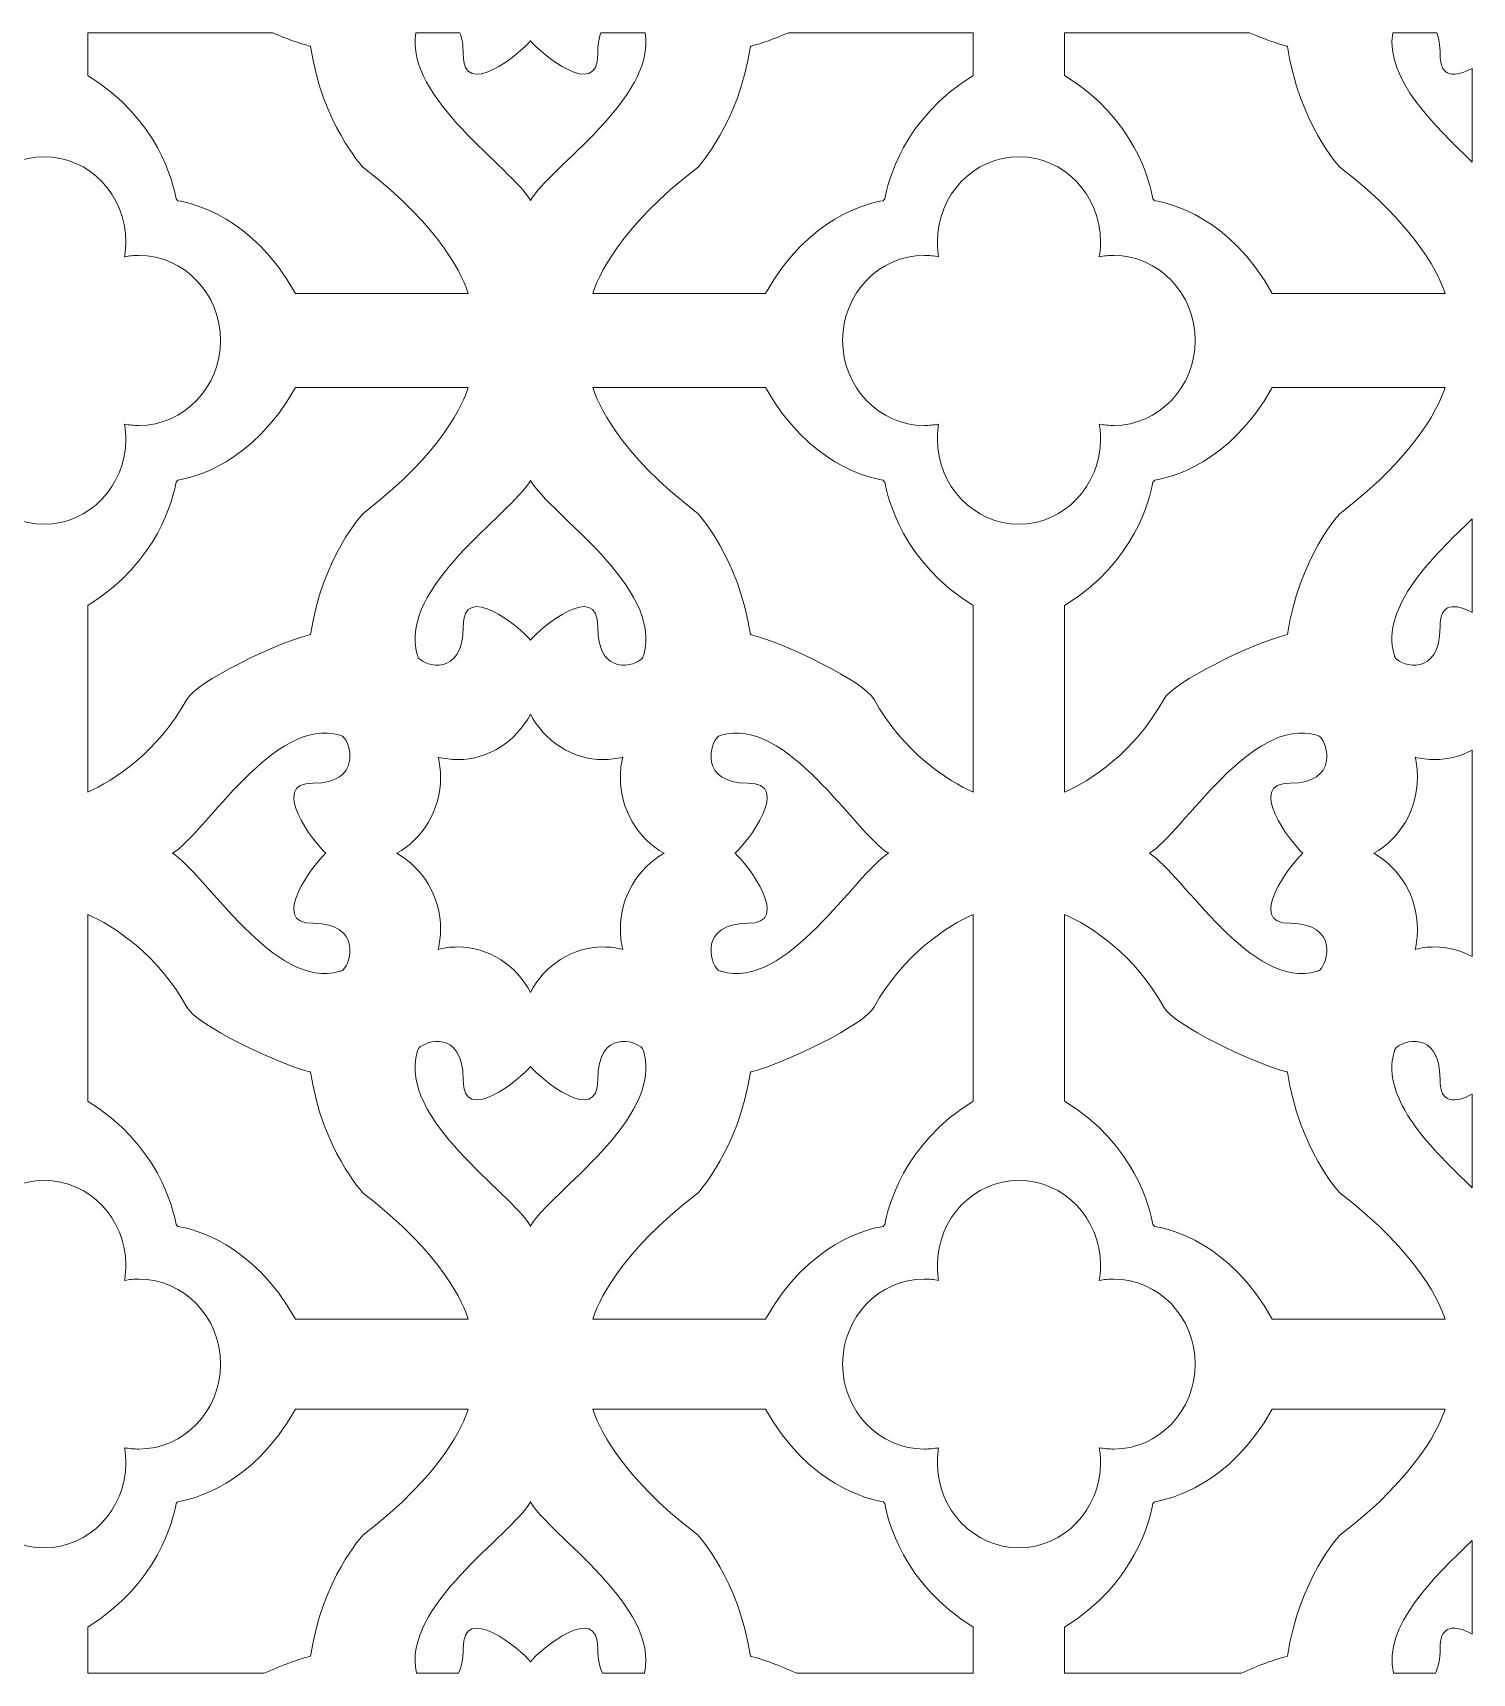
# Model space of a CAD drawing. Header units: millimetres. Extents: x -1200 to 1200, y -590 to 590.
# Drawn here: x 164 to 1200, y -590 to 590 of the extents above; entities that cross this region are included whole.
import ezdxf

# ---------------------------------------------------------------- set-up
doc = ezdxf.new("R2010")
doc.units = ezdxf.units.MM
doc.header["$MEASUREMENT"] = 0
doc.layers.add('Layer 1', color=7, linetype='Continuous')

msp = doc.modelspace()

# ---------------------------------------------------------------- linework, layer by layer
at = {"layer": 'Layer 1', "color": 250, "lineweight": 9}
for points, knots in [([(268.2772, 469.4509), (268.2772, 469.4509), (268.5644, 469.142), (268.5644, 469.142), (278.9137, 467.5434), (322.4291, 457.6772), (353.1294, 402.4922), (353.1294, 402.4922), (477.4464, 402.4922), (477.4464, 402.4922), (474.2874, 412.7042), (459.5977, 449.1335), (401.6797, 493.2975), (401.6797, 493.2975), (372.371, 524.8968), (363.9995, 580.2292), (364.0021, 580.2319), (363.7789, 580.3044), (363.3715, 580.4369), (363.3455, 580.4451), (363.3272, 580.4519), (363.2998, 580.4601), (356.2402, 582.2364), (346.7643, 585.6686), (336.6344, 589.963), (336.6344, 589.963), (203.6613, 589.963), (203.6613, 589.963), (203.6613, 589.963), (203.6613, 559.3161), (203.6613, 559.3161), (254.4452, 528.2948), (265.3362, 481.7096), (267.2669, 470.5384), (267.2669, 470.5384), (267.9248, 469.8307), (267.9248, 469.8307), (267.9248, 469.8307), (268.2772, 469.4509), (268.2772, 469.4509)], [0, 0, 0, 0, 0.076923077, 0.076923077, 0.076923077, 0.153846154, 0.153846154, 0.153846154, 0.230769231, 0.230769231, 0.230769231, 0.307692308, 0.307692308, 0.307692308, 0.384615385, 0.384615385, 0.384615385, 0.461538462, 0.461538462, 0.461538462, 0.538461538, 0.538461538, 0.538461538, 0.615384615, 0.615384615, 0.615384615, 0.692307692, 0.692307692, 0.692307692, 0.769230769, 0.769230769, 0.769230769, 0.846153846, 0.846153846, 0.846153846, 0.923076923, 0.923076923, 0.923076923, 1, 1, 1, 1]), ([(522.2894, 469.3156), (535.9425, 493.2866), (612.4193, 542.5034), (604.8232, 589.963), (604.8232, 589.963), (572.9989, 589.963), (572.9989, 589.963), (571.5851, 586.0853), (570.717, 581.1064), (570.6504, 574.7666), (571.2444, 540.9156), (529.3177, 575.3418), (522.3103, 584.2763), (522.3038, 584.2722), (522.2907, 584.264), (522.2881, 584.2517), (522.2829, 584.264), (522.2712, 584.2722), (522.2659, 584.2763), (515.2598, 575.3418), (473.3318, 540.9156), (473.927, 574.7666), (473.8591, 581.1064), (472.9872, 586.0853), (471.572, 589.963), (471.572, 589.963), (439.7465, 589.963), (439.7465, 589.963), (432.1516, 542.5034), (508.635, 493.2811), (522.2894, 469.3156)], [0, 0, 0, 0, 0.1, 0.1, 0.1, 0.2, 0.2, 0.2, 0.3, 0.3, 0.3, 0.4, 0.4, 0.4, 0.5, 0.5, 0.5, 0.6, 0.6, 0.6, 0.7, 0.7, 0.7, 0.8, 0.8, 0.8, 0.9, 0.9, 0.9, 1, 1, 1, 1]), ([(776.3002, 469.4509), (776.3002, 469.4509), (776.0143, 469.142), (776.0143, 469.142), (765.6652, 467.5434), (722.1484, 457.6772), (691.4481, 402.4922), (691.4481, 402.4922), (567.1324, 402.4922), (567.1324, 402.4922), (570.2901, 412.7042), (584.9798, 449.1335), (642.899, 493.2975), (642.899, 493.2975), (672.2052, 524.8968), (680.578, 580.2292), (680.5754, 580.2319), (680.7986, 580.3044), (681.206, 580.4369), (681.2308, 580.4451), (681.2516, 580.4519), (681.2777, 580.4601), (688.3373, 582.2364), (697.8041, 585.6686), (707.934, 589.963), (707.934, 589.963), (840.9187, 589.963), (840.9187, 589.963), (840.9187, 589.963), (840.9187, 559.3175), (840.9187, 559.3175), (790.1309, 528.2948), (779.24, 481.7096), (777.3106, 470.5384), (777.3106, 470.5384), (776.6527, 469.8307), (776.6527, 469.8307), (776.6527, 469.8307), (776.3002, 469.4509), (776.3002, 469.4509)], [0, 0, 0, 0, 0.076923077, 0.076923077, 0.076923077, 0.153846154, 0.153846154, 0.153846154, 0.230769231, 0.230769231, 0.230769231, 0.307692308, 0.307692308, 0.307692308, 0.384615385, 0.384615385, 0.384615385, 0.461538462, 0.461538462, 0.461538462, 0.538461538, 0.538461538, 0.538461538, 0.615384615, 0.615384615, 0.615384615, 0.692307692, 0.692307692, 0.692307692, 0.769230769, 0.769230769, 0.769230769, 0.846153846, 0.846153846, 0.846153846, 0.923076923, 0.923076923, 0.923076923, 1, 1, 1, 1]), ([(971.2457, 469.4509), (971.2457, 469.4509), (971.5316, 469.142), (971.5316, 469.142), (981.8808, 467.5434), (1025.3949, 457.6772), (1056.0953, 402.4922), (1056.0953, 402.4922), (1180.4123, 402.4922), (1180.4123, 402.4922), (1177.2545, 412.7042), (1162.5649, 449.1335), (1104.6456, 493.2975), (1104.6456, 493.2975), (1075.3382, 524.8968), (1066.9667, 580.2292), (1066.9692, 580.2319), (1066.7447, 580.3044), (1066.3374, 580.4369), (1066.3113, 580.4451), (1066.293, 580.4519), (1066.2669, 580.4601), (1059.206, 582.2364), (1049.7315, 585.6686), (1039.6003, 589.963), (1039.6003, 589.963), (906.6285, 589.963), (906.6285, 589.963), (906.6285, 589.963), (906.6285, 559.3161), (906.6285, 559.3161), (957.4124, 528.2948), (968.3021, 481.7096), (970.2341, 470.5384), (970.2341, 470.5384), (970.8919, 469.8307), (970.8919, 469.8307), (970.8919, 469.8307), (971.2457, 469.4509), (971.2457, 469.4509)], [0, 0, 0, 0, 0.076923077, 0.076923077, 0.076923077, 0.153846154, 0.153846154, 0.153846154, 0.230769231, 0.230769231, 0.230769231, 0.307692308, 0.307692308, 0.307692308, 0.384615385, 0.384615385, 0.384615385, 0.461538462, 0.461538462, 0.461538462, 0.538461538, 0.538461538, 0.538461538, 0.615384615, 0.615384615, 0.615384615, 0.692307692, 0.692307692, 0.692307692, 0.769230769, 0.769230769, 0.769230769, 0.846153846, 0.846153846, 0.846153846, 0.923076923, 0.923076923, 0.923076923, 1, 1, 1, 1]), ([(1199.9397, 564.3551), (1188.007, 558.044), (1176.5796, 556.9797), (1176.8928, 574.7666), (1176.825, 581.1064), (1175.953, 586.0853), (1174.5392, 589.963), (1174.5392, 589.963), (1142.7136, 589.963), (1142.7136, 589.963), (1137.3993, 556.7515), (1173.2508, 522.6751), (1199.9397, 496.9962), (1199.9397, 496.9962), (1199.9397, 564.3551), (1199.9397, 564.3551)], [0, 0, 0, 0, 0.2, 0.2, 0.2, 0.4, 0.4, 0.4, 0.6, 0.6, 0.6, 0.8, 0.8, 0.8, 1, 1, 1, 1]), ([(172.3749, 500.8424), (204.7122, 500.8424), (231.0878, 473.3709), (231.0878, 439.6894), (231.0878, 435.9934), (230.768, 432.374), (230.1609, 428.8557), (233.538, 429.4883), (237.0155, 429.8189), (240.5623, 429.8189), (272.9023, 429.8189), (299.2766, 402.3488), (299.2778, 368.6699), (299.2778, 334.9871), (272.9023, 307.5169), (240.5637, 307.5169), (237.0155, 307.5169), (233.538, 307.8489), (230.1597, 308.4829), (230.768, 304.9645), (231.0865, 301.341), (231.0865, 297.6465), (231.0865, 263.965), (204.7135, 236.4948), (172.3749, 236.4934), (140.0376, 236.4948), (113.662, 263.965), (113.662, 297.6451), (113.662, 301.341), (113.9805, 304.9645), (114.5902, 308.4829), (111.2131, 307.8489), (107.7355, 307.5169), (104.1874, 307.5169), (71.8476, 307.5169), (45.4733, 334.9871), (45.4733, 368.6699), (45.4733, 402.3488), (71.8488, 429.8203), (104.1861, 429.8203), (107.7342, 429.8203), (111.2131, 429.4883), (114.5902, 428.8557), (113.9805, 432.374), (113.662, 435.9934), (113.662, 439.688), (113.6633, 473.3709), (140.0376, 500.8424), (172.3749, 500.8424)], [0, 0, 0, 0, 0.0625, 0.0625, 0.0625, 0.125, 0.125, 0.125, 0.1875, 0.1875, 0.1875, 0.25, 0.25, 0.25, 0.3125, 0.3125, 0.3125, 0.375, 0.375, 0.375, 0.4375, 0.4375, 0.4375, 0.5, 0.5, 0.5, 0.5625, 0.5625, 0.5625, 0.625, 0.625, 0.625, 0.6875, 0.6875, 0.6875, 0.75, 0.75, 0.75, 0.8125, 0.8125, 0.8125, 0.875, 0.875, 0.875, 0.9375, 0.9375, 0.9375, 1, 1, 1, 1]), ([(873.773, 500.8424), (906.1076, 500.8424), (932.4845, 473.3709), (932.4845, 439.6894), (932.4845, 435.9934), (932.166, 432.374), (931.5577, 428.8557), (934.9361, 429.4883), (938.4123, 429.8189), (941.9605, 429.8189), (974.2991, 429.8189), (1000.6733, 402.3488), (1000.6746, 368.6699), (1000.6733, 334.9871), (974.2991, 307.5169), (941.9617, 307.5169), (938.4123, 307.5169), (934.9348, 307.8489), (931.5564, 308.4829), (932.166, 304.9645), (932.4833, 301.341), (932.4833, 297.6465), (932.4845, 263.965), (906.109, 236.4948), (873.773, 236.4934), (841.4344, 236.4948), (815.0601, 263.965), (815.0601, 297.6451), (815.0601, 301.341), (815.3787, 304.9645), (815.9869, 308.4829), (812.6086, 307.8489), (809.131, 307.5169), (805.5842, 307.5169), (773.2456, 307.5169), (746.8701, 334.9871), (746.8701, 368.6699), (746.8701, 402.3488), (773.2456, 429.8203), (805.5829, 429.8203), (809.131, 429.8203), (812.6086, 429.4883), (815.9869, 428.8557), (815.3787, 432.374), (815.0601, 435.9934), (815.0601, 439.688), (815.0614, 473.3709), (841.4344, 500.8424), (873.773, 500.8424)], [0, 0, 0, 0, 0.0625, 0.0625, 0.0625, 0.125, 0.125, 0.125, 0.1875, 0.1875, 0.1875, 0.25, 0.25, 0.25, 0.3125, 0.3125, 0.3125, 0.375, 0.375, 0.375, 0.4375, 0.4375, 0.4375, 0.5, 0.5, 0.5, 0.5625, 0.5625, 0.5625, 0.625, 0.625, 0.625, 0.6875, 0.6875, 0.6875, 0.75, 0.75, 0.75, 0.8125, 0.8125, 0.8125, 0.875, 0.875, 0.875, 0.9375, 0.9375, 0.9375, 1, 1, 1, 1]), ([(268.2772, 267.8904), (268.2772, 267.8904), (268.5644, 268.1978), (268.5644, 268.1978), (278.9137, 269.7965), (322.4291, 279.6628), (353.1294, 334.849), (353.1294, 334.849), (477.4464, 334.849), (477.4464, 334.849), (474.2886, 324.6371), (459.599, 288.2092), (401.6797, 244.0437), (401.6797, 244.0437), (372.371, 212.4432), (363.9995, 157.1093), (364.0021, 157.1079), (363.7789, 157.0355), (363.3715, 156.903), (363.3455, 156.8962), (363.3272, 156.8893), (363.2998, 156.8811), (337.9699, 150.5045), (281.6432, 122.8156), (275.0209, 110.4777), (254.4544, 72.6561), (221.8221, 51.6597), (203.6613, 43.8319), (203.6613, 43.8319), (203.6613, 178.0252), (203.6613, 178.0252), (254.4452, 209.0451), (265.3362, 255.6303), (267.2669, 266.8001), (267.2669, 266.8001), (267.9248, 267.5106), (267.9248, 267.5106), (267.9248, 267.5106), (268.2772, 267.8904), (268.2772, 267.8904)], [0, 0, 0, 0, 0.076923077, 0.076923077, 0.076923077, 0.153846154, 0.153846154, 0.153846154, 0.230769231, 0.230769231, 0.230769231, 0.307692308, 0.307692308, 0.307692308, 0.384615385, 0.384615385, 0.384615385, 0.461538462, 0.461538462, 0.461538462, 0.538461538, 0.538461538, 0.538461538, 0.615384615, 0.615384615, 0.615384615, 0.692307692, 0.692307692, 0.692307692, 0.769230769, 0.769230769, 0.769230769, 0.846153846, 0.846153846, 0.846153846, 0.923076923, 0.923076923, 0.923076923, 1, 1, 1, 1]), ([(776.3002, 267.8904), (776.3002, 267.8904), (776.0143, 268.1978), (776.0143, 268.1978), (765.6652, 269.7965), (722.1471, 279.6628), (691.4481, 334.849), (691.4481, 334.849), (567.1324, 334.849), (567.1324, 334.849), (570.2889, 324.6371), (584.9785, 288.2092), (642.899, 244.0437), (642.899, 244.0437), (672.2052, 212.4432), (680.578, 157.1093), (680.5754, 157.1079), (680.7986, 157.0355), (681.206, 156.903), (681.2308, 156.8962), (681.2516, 156.8893), (681.2777, 156.8811), (706.6063, 150.5045), (762.9343, 122.8156), (769.5552, 110.4777), (790.1244, 72.6548), (822.7541, 51.6583), (840.9187, 43.8319), (840.9187, 43.8319), (840.9187, 178.0238), (840.9187, 178.0238), (790.1309, 209.0451), (779.24, 255.6303), (777.3106, 266.8001), (777.3106, 266.8001), (776.6527, 267.5106), (776.6527, 267.5106), (776.6527, 267.5106), (776.3002, 267.8904), (776.3002, 267.8904)], [0, 0, 0, 0, 0.076923077, 0.076923077, 0.076923077, 0.153846154, 0.153846154, 0.153846154, 0.230769231, 0.230769231, 0.230769231, 0.307692308, 0.307692308, 0.307692308, 0.384615385, 0.384615385, 0.384615385, 0.461538462, 0.461538462, 0.461538462, 0.538461538, 0.538461538, 0.538461538, 0.615384615, 0.615384615, 0.615384615, 0.692307692, 0.692307692, 0.692307692, 0.769230769, 0.769230769, 0.769230769, 0.846153846, 0.846153846, 0.846153846, 0.923076923, 0.923076923, 0.923076923, 1, 1, 1, 1]), ([(971.2457, 267.8904), (971.2457, 267.8904), (971.5316, 268.1978), (971.5316, 268.1978), (981.8808, 269.7965), (1025.3949, 279.6628), (1056.0953, 334.849), (1056.0953, 334.849), (1180.4135, 334.849), (1180.4135, 334.849), (1177.2558, 324.6371), (1162.5674, 288.2092), (1104.6456, 244.0437), (1104.6456, 244.0437), (1075.3382, 212.4432), (1066.9667, 157.1093), (1066.9692, 157.1079), (1066.7447, 157.0355), (1066.3374, 156.903), (1066.3113, 156.8962), (1066.293, 156.8893), (1066.2669, 156.8811), (1040.937, 150.5045), (984.6104, 122.8156), (977.9881, 110.4777), (957.4202, 72.6561), (924.7905, 51.6597), (906.6285, 43.8319), (906.6285, 43.8319), (906.6285, 178.0252), (906.6285, 178.0252), (957.4124, 209.0451), (968.3021, 255.6303), (970.2341, 266.8001), (970.2341, 266.8001), (970.8919, 267.5106), (970.8919, 267.5106), (970.8919, 267.5106), (971.2457, 267.8904), (971.2457, 267.8904)], [0, 0, 0, 0, 0.076923077, 0.076923077, 0.076923077, 0.153846154, 0.153846154, 0.153846154, 0.230769231, 0.230769231, 0.230769231, 0.307692308, 0.307692308, 0.307692308, 0.384615385, 0.384615385, 0.384615385, 0.461538462, 0.461538462, 0.461538462, 0.538461538, 0.538461538, 0.538461538, 0.615384615, 0.615384615, 0.615384615, 0.692307692, 0.692307692, 0.692307692, 0.769230769, 0.769230769, 0.769230769, 0.846153846, 0.846153846, 0.846153846, 0.923076923, 0.923076923, 0.923076923, 1, 1, 1, 1]), ([(522.2881, 268.0243), (536.4007, 243.2499), (617.6487, 191.4973), (603.7788, 142.5907), (603.5334, 141.7244), (603.3677, 140.8732), (602.7842, 140.164), (598.1787, 134.5689), (571.033, 125.9296), (570.6492, 162.5747), (571.2444, 196.4242), (529.315, 161.9994), (522.309, 153.0609), (522.3011, 153.0704), (522.2946, 153.0786), (522.2881, 153.0855), (522.2803, 153.0786), (522.2737, 153.0704), (522.2672, 153.0609), (515.2611, 161.9994), (473.3318, 196.4242), (473.927, 162.5747), (473.5419, 125.9296), (446.3975, 134.5689), (441.792, 140.164), (441.2098, 140.8732), (441.0427, 141.7244), (440.7974, 142.5907), (426.9288, 191.4973), (508.1755, 243.2499), (522.2881, 268.0243)], [0, 0, 0, 0, 0.1, 0.1, 0.1, 0.2, 0.2, 0.2, 0.3, 0.3, 0.3, 0.4, 0.4, 0.4, 0.5, 0.5, 0.5, 0.6, 0.6, 0.6, 0.7, 0.7, 0.7, 0.8, 0.8, 0.8, 0.9, 0.9, 0.9, 1, 1, 1, 1]), ([(1199.9397, 172.9779), (1188.0057, 179.2904), (1176.5809, 180.3602), (1176.8928, 162.5747), (1176.5077, 125.9296), (1149.3646, 134.5689), (1144.7579, 140.164), (1144.177, 140.8732), (1144.0099, 141.7244), (1143.7645, 142.5907), (1133.9231, 177.2942), (1171.9663, 213.4242), (1199.9397, 240.3383), (1199.9397, 240.3383), (1199.9397, 172.9779), (1199.9397, 172.9779)], [0, 0, 0, 0, 0.2, 0.2, 0.2, 0.4, 0.4, 0.4, 0.6, 0.6, 0.6, 0.8, 0.8, 0.8, 1, 1, 1, 1]), ([(264.7213, -0.2419), (288.5096, -14.941), (338.197, -99.5636), (385.1535, -85.1174), (385.9849, -84.8618), (386.8022, -84.6897), (387.4822, -84.0817), (392.8553, -79.2858), (401.1498, -51.0136), (365.9654, -50.6119), (333.4662, -51.2308), (366.5176, -7.5601), (375.0993, -0.2638), (375.0914, -0.257), (375.0836, -0.2501), (375.0757, -0.2419), (375.0836, -0.2351), (375.0914, -0.2269), (375.0993, -0.2187), (366.5176, 7.0775), (333.4662, 50.7483), (365.9654, 50.1293), (401.1498, 50.5297), (392.8553, 78.8019), (387.4822, 83.5977), (386.8022, 84.2057), (385.9849, 84.378), (385.1535, 84.6334), (338.197, 99.0797), (288.5096, 14.4571), (264.7213, -0.2419)], [0, 0, 0, 0, 0.1, 0.1, 0.1, 0.2, 0.2, 0.2, 0.3, 0.3, 0.3, 0.4, 0.4, 0.4, 0.5, 0.5, 0.5, 0.6, 0.6, 0.6, 0.7, 0.7, 0.7, 0.8, 0.8, 0.8, 0.9, 0.9, 0.9, 1, 1, 1, 1]), ([(522.2881, 99.9091), (512.2417, 80.4442), (492.4924, 67.158), (469.8581, 67.158), (465.0608, 67.158), (460.3913, 67.7619), (455.9177, 68.8877), (456.9986, 64.2272), (457.5756, 59.3644), (457.5756, 54.3664), (457.5756, 30.7916), (444.8232, 10.2255), (426.1364, -0.2406), (444.8232, -10.7054), (457.5756, -31.2755), (457.5756, -54.8489), (457.5756, -59.847), (456.9986, -64.7139), (455.9177, -69.3731), (460.3913, -68.2458), (465.0608, -67.6433), (469.8581, -67.6433), (492.4924, -67.6433), (512.2405, -80.9282), (522.2881, -100.3916), (532.337, -80.9282), (552.0838, -67.6433), (574.7168, -67.6433), (579.5154, -67.6433), (584.1835, -68.2431), (588.6571, -69.369), (587.5762, -64.7084), (586.9993, -59.847), (586.9993, -54.8475), (586.9993, -31.2755), (599.753, -10.7054), (618.4398, -0.2406), (599.753, 10.2255), (586.9993, 30.7916), (586.9993, 54.3664), (586.9993, 59.3644), (587.5762, 64.2272), (588.6571, 68.8877), (584.1822, 67.7633), (579.5142, 67.1593), (574.7168, 67.1593), (552.0838, 67.1593), (532.337, 80.4442), (522.2881, 99.9091)], [0, 0, 0, 0, 0.0625, 0.0625, 0.0625, 0.125, 0.125, 0.125, 0.1875, 0.1875, 0.1875, 0.25, 0.25, 0.25, 0.3125, 0.3125, 0.3125, 0.375, 0.375, 0.375, 0.4375, 0.4375, 0.4375, 0.5, 0.5, 0.5, 0.5625, 0.5625, 0.5625, 0.625, 0.625, 0.625, 0.6875, 0.6875, 0.6875, 0.75, 0.75, 0.75, 0.8125, 0.8125, 0.8125, 0.875, 0.875, 0.875, 0.9375, 0.9375, 0.9375, 1, 1, 1, 1]), ([(779.8535, -0.2419), (756.0679, -14.941), (706.3792, -99.5636), (659.424, -85.1174), (658.5912, -84.8618), (657.774, -84.6897), (657.0939, -84.0817), (651.7222, -79.2858), (643.4264, -51.0136), (678.6094, -50.6119), (711.1087, -51.2308), (678.0573, -7.5601), (669.4756, -0.2638), (669.4834, -0.257), (669.4925, -0.2501), (669.4991, -0.2419), (669.4925, -0.2351), (669.4834, -0.2269), (669.4756, -0.2187), (678.0573, 7.0775), (711.1087, 50.7483), (678.6094, 50.1293), (643.4264, 50.5297), (651.7222, 78.8019), (657.0939, 83.5977), (657.774, 84.2057), (658.5912, 84.378), (659.424, 84.6334), (706.3792, 99.0797), (756.0679, 14.4571), (779.8535, -0.2419)], [0, 0, 0, 0, 0.1, 0.1, 0.1, 0.2, 0.2, 0.2, 0.3, 0.3, 0.3, 0.4, 0.4, 0.4, 0.5, 0.5, 0.5, 0.6, 0.6, 0.6, 0.7, 0.7, 0.7, 0.8, 0.8, 0.8, 0.9, 0.9, 0.9, 1, 1, 1, 1]), ([(967.6872, -0.2419), (991.4755, -14.941), (1041.1641, -99.5636), (1088.1193, -85.1174), (1088.9508, -84.8618), (1089.768, -84.6897), (1090.4494, -84.0817), (1095.8211, -79.2858), (1104.1169, -51.0136), (1068.9326, -50.6119), (1036.4321, -51.2308), (1069.4848, -7.5601), (1078.0664, -0.2638), (1078.0586, -0.257), (1078.0507, -0.2501), (1078.0416, -0.2419), (1078.0507, -0.2351), (1078.0586, -0.2269), (1078.0664, -0.2187), (1069.4848, 7.0775), (1036.4321, 50.7483), (1068.9326, 50.1293), (1104.1169, 50.5297), (1095.8211, 78.8019), (1090.4494, 83.5977), (1089.768, 84.2057), (1088.9508, 84.378), (1088.1193, 84.6334), (1041.1641, 99.0797), (991.4755, 14.4571), (967.6872, -0.2419)], [0, 0, 0, 0, 0.1, 0.1, 0.1, 0.2, 0.2, 0.2, 0.3, 0.3, 0.3, 0.4, 0.4, 0.4, 0.5, 0.5, 0.5, 0.6, 0.6, 0.6, 0.7, 0.7, 0.7, 0.8, 0.8, 0.8, 0.9, 0.9, 0.9, 1, 1, 1, 1]), ([(1199.9397, 73.9952), (1191.8005, 69.6256), (1182.5831, 67.158), (1172.8266, 67.158), (1168.0253, 67.158), (1163.3585, 67.7619), (1158.8836, 68.8877), (1159.9645, 64.2272), (1160.5414, 59.3644), (1160.5414, 54.3664), (1160.5414, 30.7916), (1147.7903, 10.2255), (1129.1022, -0.2406), (1147.7903, -10.7054), (1160.5414, -31.2755), (1160.5414, -54.8489), (1160.5414, -59.847), (1159.9658, -64.7139), (1158.8836, -69.3731), (1163.3599, -68.2458), (1168.0253, -67.6433), (1172.8266, -67.6433), (1182.5844, -67.6433), (1191.8005, -70.1177), (1199.9397, -74.4873), (1199.9397, -74.4873), (1199.9397, 73.9952), (1199.9397, 73.9952)], [0, 0, 0, 0, 0.111111111, 0.111111111, 0.111111111, 0.222222222, 0.222222222, 0.222222222, 0.333333333, 0.333333333, 0.333333333, 0.444444444, 0.444444444, 0.444444444, 0.555555556, 0.555555556, 0.555555556, 0.666666667, 0.666666667, 0.666666667, 0.777777778, 0.777777778, 0.777777778, 0.888888889, 0.888888889, 0.888888889, 1, 1, 1, 1]), ([(268.2772, -268.373), (268.2772, -268.373), (268.5644, -268.6818), (268.5644, -268.6818), (278.9137, -270.2804), (322.4291, -280.1453), (353.1294, -335.3303), (353.1294, -335.3303), (477.4464, -335.3303), (477.4464, -335.3303), (474.2874, -325.1182), (459.5977, -288.6904), (401.6797, -244.5264), (401.6797, -244.5264), (372.371, -212.9258), (363.9995, -157.5933), (364.0021, -157.5905), (363.7789, -157.5181), (363.3715, -157.3869), (363.3455, -157.3788), (363.3272, -157.3719), (363.2998, -157.3637), (337.9699, -150.987), (281.6432, -123.2983), (275.0209, -110.9602), (254.4544, -73.1387), (221.8221, -52.1422), (203.6613, -44.3158), (203.6613, -44.3158), (203.6613, -178.5077), (203.6613, -178.5077), (254.4452, -209.5277), (265.3362, -256.1129), (267.2669, -267.284), (267.2669, -267.284), (267.9248, -267.9932), (267.9248, -267.9932), (267.9248, -267.9932), (268.2772, -268.373), (268.2772, -268.373)], [0, 0, 0, 0, 0.076923077, 0.076923077, 0.076923077, 0.153846154, 0.153846154, 0.153846154, 0.230769231, 0.230769231, 0.230769231, 0.307692308, 0.307692308, 0.307692308, 0.384615385, 0.384615385, 0.384615385, 0.461538462, 0.461538462, 0.461538462, 0.538461538, 0.538461538, 0.538461538, 0.615384615, 0.615384615, 0.615384615, 0.692307692, 0.692307692, 0.692307692, 0.769230769, 0.769230769, 0.769230769, 0.846153846, 0.846153846, 0.846153846, 0.923076923, 0.923076923, 0.923076923, 1, 1, 1, 1]), ([(776.3002, -268.373), (776.3002, -268.373), (776.0143, -268.6818), (776.0143, -268.6818), (765.6652, -270.2804), (722.1484, -280.1453), (691.4481, -335.3303), (691.4481, -335.3303), (567.1324, -335.3303), (567.1324, -335.3303), (570.2901, -325.1182), (584.9798, -288.6904), (642.899, -244.5264), (642.899, -244.5264), (672.2052, -212.9258), (680.578, -157.5933), (680.5754, -157.5905), (680.7986, -157.5181), (681.206, -157.3869), (681.2308, -157.3788), (681.2516, -157.3719), (681.2777, -157.3637), (706.6063, -150.987), (762.9343, -123.2983), (769.5552, -110.9602), (790.1244, -73.1373), (822.7541, -52.1408), (840.9187, -44.3158), (840.9187, -44.3158), (840.9187, -178.5064), (840.9187, -178.5064), (790.1309, -209.5277), (779.24, -256.1129), (777.3106, -267.284), (777.3106, -267.284), (776.6527, -267.9932), (776.6527, -267.9932), (776.6527, -267.9932), (776.3002, -268.373), (776.3002, -268.373)], [0, 0, 0, 0, 0.076923077, 0.076923077, 0.076923077, 0.153846154, 0.153846154, 0.153846154, 0.230769231, 0.230769231, 0.230769231, 0.307692308, 0.307692308, 0.307692308, 0.384615385, 0.384615385, 0.384615385, 0.461538462, 0.461538462, 0.461538462, 0.538461538, 0.538461538, 0.538461538, 0.615384615, 0.615384615, 0.615384615, 0.692307692, 0.692307692, 0.692307692, 0.769230769, 0.769230769, 0.769230769, 0.846153846, 0.846153846, 0.846153846, 0.923076923, 0.923076923, 0.923076923, 1, 1, 1, 1]), ([(971.2457, -268.373), (971.2457, -268.373), (971.5316, -268.6818), (971.5316, -268.6818), (981.8808, -270.2804), (1025.3949, -280.1453), (1056.0953, -335.3303), (1056.0953, -335.3303), (1180.4123, -335.3303), (1180.4123, -335.3303), (1177.2545, -325.1182), (1162.5649, -288.6904), (1104.6456, -244.5264), (1104.6456, -244.5264), (1075.3382, -212.9258), (1066.9667, -157.5933), (1066.9692, -157.5905), (1066.7447, -157.5181), (1066.3374, -157.3869), (1066.3113, -157.3788), (1066.293, -157.3719), (1066.2669, -157.3637), (1040.937, -150.987), (984.6104, -123.2983), (977.9881, -110.9602), (957.4202, -73.1387), (924.7905, -52.1422), (906.6285, -44.3158), (906.6285, -44.3158), (906.6285, -178.5077), (906.6285, -178.5077), (957.4124, -209.5277), (968.3021, -256.1129), (970.2341, -267.284), (970.2341, -267.284), (970.8919, -267.9932), (970.8919, -267.9932), (970.8919, -267.9932), (971.2457, -268.373), (971.2457, -268.373)], [0, 0, 0, 0, 0.076923077, 0.076923077, 0.076923077, 0.153846154, 0.153846154, 0.153846154, 0.230769231, 0.230769231, 0.230769231, 0.307692308, 0.307692308, 0.307692308, 0.384615385, 0.384615385, 0.384615385, 0.461538462, 0.461538462, 0.461538462, 0.538461538, 0.538461538, 0.538461538, 0.615384615, 0.615384615, 0.615384615, 0.692307692, 0.692307692, 0.692307692, 0.769230769, 0.769230769, 0.769230769, 0.846153846, 0.846153846, 0.846153846, 0.923076923, 0.923076923, 0.923076923, 1, 1, 1, 1]), ([(522.2881, -268.5082), (536.4007, -243.7339), (617.6487, -191.9798), (603.7788, -143.0745), (603.5334, -142.2083), (603.3677, -141.3557), (602.7842, -140.648), (598.1787, -135.0528), (571.033, -126.4121), (570.6492, -163.0572), (571.2444, -196.9068), (529.315, -162.4834), (522.309, -153.5448), (522.3011, -153.553), (522.2946, -153.5612), (522.2881, -153.5694), (522.2803, -153.5612), (522.2737, -153.553), (522.2672, -153.5448), (515.2611, -162.4834), (473.3318, -196.9068), (473.927, -163.0572), (473.5419, -126.4121), (446.3975, -135.0528), (441.792, -140.648), (441.2098, -141.3557), (441.0427, -142.2083), (440.7974, -143.0745), (426.9288, -191.9798), (508.1755, -243.7339), (522.2881, -268.5082)], [0, 0, 0, 0, 0.1, 0.1, 0.1, 0.2, 0.2, 0.2, 0.3, 0.3, 0.3, 0.4, 0.4, 0.4, 0.5, 0.5, 0.5, 0.6, 0.6, 0.6, 0.7, 0.7, 0.7, 0.8, 0.8, 0.8, 0.9, 0.9, 0.9, 1, 1, 1, 1]), ([(1199.9397, -173.4674), (1188.0057, -179.7798), (1176.5809, -180.8428), (1176.8928, -163.0572), (1176.5077, -126.4121), (1149.3646, -135.0528), (1144.7579, -140.648), (1144.177, -141.3557), (1144.0099, -142.2083), (1143.7645, -143.0745), (1133.9231, -177.7768), (1171.9663, -213.9136), (1199.9397, -240.8277), (1199.9397, -240.8277), (1199.9397, -173.4674), (1199.9397, -173.4674)], [0, 0, 0, 0, 0.2, 0.2, 0.2, 0.4, 0.4, 0.4, 0.6, 0.6, 0.6, 0.8, 0.8, 0.8, 1, 1, 1, 1]), ([(172.3749, -235.4921), (204.7122, -235.4921), (231.0878, -262.9623), (231.0878, -296.6424), (231.0878, -300.3384), (230.768, -303.9592), (230.1609, -307.4775), (233.538, -306.8435), (237.0155, -306.5143), (240.5623, -306.5143), (272.9023, -306.5129), (299.2766, -333.9844), (299.2778, -367.6646), (299.2778, -401.3447), (272.9023, -428.8149), (240.5637, -428.8149), (237.0155, -428.8149), (233.538, -428.4842), (230.1597, -427.8517), (230.768, -431.3686), (231.0865, -434.9894), (231.0865, -438.6867), (231.0865, -472.3682), (204.7135, -499.8384), (172.3749, -499.8384), (140.0376, -499.8384), (113.662, -472.3682), (113.662, -438.6881), (113.662, -434.9894), (113.9805, -431.3686), (114.5902, -427.8517), (111.2131, -428.4842), (107.7355, -428.8149), (104.1874, -428.8149), (71.8476, -428.8149), (45.4733, -401.3447), (45.4733, -367.6646), (45.4733, -333.9844), (71.8488, -306.5129), (104.1861, -306.5129), (107.7342, -306.5129), (111.2131, -306.8435), (114.5902, -307.4775), (113.9805, -303.9592), (113.662, -300.3398), (113.662, -296.6438), (113.6633, -262.9623), (140.0376, -235.4921), (172.3749, -235.4921)], [0, 0, 0, 0, 0.0625, 0.0625, 0.0625, 0.125, 0.125, 0.125, 0.1875, 0.1875, 0.1875, 0.25, 0.25, 0.25, 0.3125, 0.3125, 0.3125, 0.375, 0.375, 0.375, 0.4375, 0.4375, 0.4375, 0.5, 0.5, 0.5, 0.5625, 0.5625, 0.5625, 0.625, 0.625, 0.625, 0.6875, 0.6875, 0.6875, 0.75, 0.75, 0.75, 0.8125, 0.8125, 0.8125, 0.875, 0.875, 0.875, 0.9375, 0.9375, 0.9375, 1, 1, 1, 1]), ([(873.773, -235.4921), (906.1076, -235.4921), (932.4845, -262.9623), (932.4845, -296.6424), (932.4845, -300.3384), (932.166, -303.9592), (931.5577, -307.4775), (934.9361, -306.8435), (938.4123, -306.5143), (941.9605, -306.5143), (974.2991, -306.5129), (1000.6733, -333.9844), (1000.6746, -367.6646), (1000.6733, -401.3447), (974.2991, -428.8149), (941.9617, -428.8149), (938.4123, -428.8149), (934.9348, -428.4842), (931.5564, -427.8517), (932.166, -431.3686), (932.4833, -434.9894), (932.4833, -438.6867), (932.4845, -472.3682), (906.109, -499.8384), (873.773, -499.8384), (841.4344, -499.8384), (815.0601, -472.3682), (815.0601, -438.6881), (815.0601, -434.9894), (815.3787, -431.3686), (815.9869, -427.8517), (812.6086, -428.4842), (809.131, -428.8149), (805.5842, -428.8149), (773.2456, -428.8149), (746.8701, -401.3447), (746.8701, -367.6646), (746.8701, -333.9844), (773.2456, -306.5129), (805.5829, -306.5129), (809.131, -306.5129), (812.6086, -306.8435), (815.9869, -307.4775), (815.3787, -303.9592), (815.0601, -300.3398), (815.0601, -296.6438), (815.0614, -262.9623), (841.4344, -235.4921), (873.773, -235.4921)], [0, 0, 0, 0, 0.0625, 0.0625, 0.0625, 0.125, 0.125, 0.125, 0.1875, 0.1875, 0.1875, 0.25, 0.25, 0.25, 0.3125, 0.3125, 0.3125, 0.375, 0.375, 0.375, 0.4375, 0.4375, 0.4375, 0.5, 0.5, 0.5, 0.5625, 0.5625, 0.5625, 0.625, 0.625, 0.625, 0.6875, 0.6875, 0.6875, 0.75, 0.75, 0.75, 0.8125, 0.8125, 0.8125, 0.875, 0.875, 0.875, 0.9375, 0.9375, 0.9375, 1, 1, 1, 1]), ([(268.2772, -466.9576), (268.2772, -466.9576), (268.5644, -466.6473), (268.5644, -466.6473), (278.9137, -465.0501), (322.4291, -455.1852), (353.1294, -400.0003), (353.1294, -400.0003), (477.4464, -400.0003), (477.4464, -400.0003), (474.2874, -410.2109), (459.5977, -446.6388), (401.6797, -490.8028), (401.6797, -490.8028), (372.371, -522.4048), (363.9995, -577.7345), (364.0021, -577.7372), (363.7789, -577.8111), (363.3715, -577.9422), (363.3455, -577.9518), (363.3272, -577.9586), (363.2998, -577.9654), (354.8825, -580.0846), (343.0374, -584.5567), (330.7354, -590.037), (330.7354, -590.037), (203.6613, -590.037), (203.6613, -590.037), (203.6613, -590.037), (203.6613, -556.8228), (203.6613, -556.8228), (254.4452, -525.8015), (265.3362, -479.2163), (267.2669, -468.0451), (267.2669, -468.0451), (267.9248, -467.3373), (267.9248, -467.3373), (267.9248, -467.3373), (268.2772, -466.9576), (268.2772, -466.9576)], [0, 0, 0, 0, 0.076923077, 0.076923077, 0.076923077, 0.153846154, 0.153846154, 0.153846154, 0.230769231, 0.230769231, 0.230769231, 0.307692308, 0.307692308, 0.307692308, 0.384615385, 0.384615385, 0.384615385, 0.461538462, 0.461538462, 0.461538462, 0.538461538, 0.538461538, 0.538461538, 0.615384615, 0.615384615, 0.615384615, 0.692307692, 0.692307692, 0.692307692, 0.769230769, 0.769230769, 0.769230769, 0.846153846, 0.846153846, 0.846153846, 0.923076923, 0.923076923, 0.923076923, 1, 1, 1, 1]), ([(776.3002, -466.9576), (776.3002, -466.9576), (776.0143, -466.6473), (776.0143, -466.6473), (765.6652, -465.0501), (722.1484, -455.1852), (691.4481, -400.0003), (691.4481, -400.0003), (567.1324, -400.0003), (567.1324, -400.0003), (570.2901, -410.2109), (584.9798, -446.6388), (642.899, -490.8028), (642.899, -490.8028), (672.2052, -522.4048), (680.578, -577.7345), (680.5754, -577.7372), (680.7986, -577.8111), (681.206, -577.9422), (681.2308, -577.9518), (681.2516, -577.9586), (681.2777, -577.9654), (689.6949, -580.0846), (701.5336, -584.5567), (713.8357, -590.037), (713.8357, -590.037), (840.9187, -590.037), (840.9187, -590.037), (840.9187, -590.037), (840.9187, -556.8228), (840.9187, -556.8228), (790.1309, -525.8015), (779.24, -479.2163), (777.3106, -468.0451), (777.3106, -468.0451), (776.6527, -467.3373), (776.6527, -467.3373), (776.6527, -467.3373), (776.3002, -466.9576), (776.3002, -466.9576)], [0, 0, 0, 0, 0.076923077, 0.076923077, 0.076923077, 0.153846154, 0.153846154, 0.153846154, 0.230769231, 0.230769231, 0.230769231, 0.307692308, 0.307692308, 0.307692308, 0.384615385, 0.384615385, 0.384615385, 0.461538462, 0.461538462, 0.461538462, 0.538461538, 0.538461538, 0.538461538, 0.615384615, 0.615384615, 0.615384615, 0.692307692, 0.692307692, 0.692307692, 0.769230769, 0.769230769, 0.769230769, 0.846153846, 0.846153846, 0.846153846, 0.923076923, 0.923076923, 0.923076923, 1, 1, 1, 1]), ([(971.2457, -466.9576), (971.2457, -466.9576), (971.5316, -466.6473), (971.5316, -466.6473), (981.8808, -465.0501), (1025.3949, -455.1852), (1056.0953, -400.0003), (1056.0953, -400.0003), (1180.4123, -400.0003), (1180.4123, -400.0003), (1177.2545, -410.2109), (1162.5649, -446.6388), (1104.6456, -490.8028), (1104.6456, -490.8028), (1075.3382, -522.4048), (1066.9667, -577.7345), (1066.9692, -577.7372), (1066.7447, -577.8111), (1066.3374, -577.9422), (1066.3113, -577.9518), (1066.293, -577.9586), (1066.2669, -577.9654), (1057.8497, -580.0846), (1046.0045, -584.5567), (1033.7025, -590.037), (1033.7025, -590.037), (906.6285, -590.037), (906.6285, -590.037), (906.6285, -590.037), (906.6285, -556.8228), (906.6285, -556.8228), (957.4124, -525.8015), (968.3021, -479.2163), (970.2341, -468.0451), (970.2341, -468.0451), (970.8919, -467.3373), (970.8919, -467.3373), (970.8919, -467.3373), (971.2457, -466.9576), (971.2457, -466.9576)], [0, 0, 0, 0, 0.076923077, 0.076923077, 0.076923077, 0.153846154, 0.153846154, 0.153846154, 0.230769231, 0.230769231, 0.230769231, 0.307692308, 0.307692308, 0.307692308, 0.384615385, 0.384615385, 0.384615385, 0.461538462, 0.461538462, 0.461538462, 0.538461538, 0.538461538, 0.538461538, 0.615384615, 0.615384615, 0.615384615, 0.692307692, 0.692307692, 0.692307692, 0.769230769, 0.769230769, 0.769230769, 0.846153846, 0.846153846, 0.846153846, 0.923076923, 0.923076923, 0.923076923, 1, 1, 1, 1]), ([(522.2894, -466.8223), (536.188, -491.2237), (615.2089, -541.7958), (604.3389, -590.037), (604.3389, -590.037), (574.0889, -590.037), (574.0889, -590.037), (572.0394, -585.8697), (570.7314, -580.112), (570.6504, -572.2733), (571.2444, -538.4223), (529.3177, -572.8485), (522.3103, -581.783), (522.3038, -581.7789), (522.2907, -581.7721), (522.2881, -581.7584), (522.2829, -581.7721), (522.2712, -581.7789), (522.2659, -581.783), (515.2598, -572.8485), (473.3318, -538.4223), (473.927, -572.2733), (473.8434, -580.112), (472.5329, -585.8697), (470.4834, -590.037), (470.4834, -590.037), (440.2334, -590.037), (440.2334, -590.037), (429.3647, -541.7958), (508.3883, -491.2182), (522.2894, -466.8223)], [0, 0, 0, 0, 0.1, 0.1, 0.1, 0.2, 0.2, 0.2, 0.3, 0.3, 0.3, 0.4, 0.4, 0.4, 0.5, 0.5, 0.5, 0.6, 0.6, 0.6, 0.7, 0.7, 0.7, 0.8, 0.8, 0.8, 0.9, 0.9, 0.9, 1, 1, 1, 1]), ([(1199.9397, -561.8686), (1188.007, -555.5575), (1176.5796, -554.4864), (1176.8928, -572.2733), (1176.8093, -580.112), (1175.4974, -585.8697), (1173.4505, -590.037), (1173.4505, -590.037), (1143.2006, -590.037), (1143.2006, -590.037), (1135.5365, -556.0207), (1172.5615, -520.8486), (1199.9397, -494.5083), (1199.9397, -494.5083), (1199.9397, -561.8686), (1199.9397, -561.8686)], [0, 0, 0, 0, 0.2, 0.2, 0.2, 0.4, 0.4, 0.4, 0.6, 0.6, 0.6, 0.8, 0.8, 0.8, 1, 1, 1, 1])]:
    msp.add_open_spline(points, degree=3, knots=knots, dxfattribs=at)

doc.saveas('drawing.dxf')
